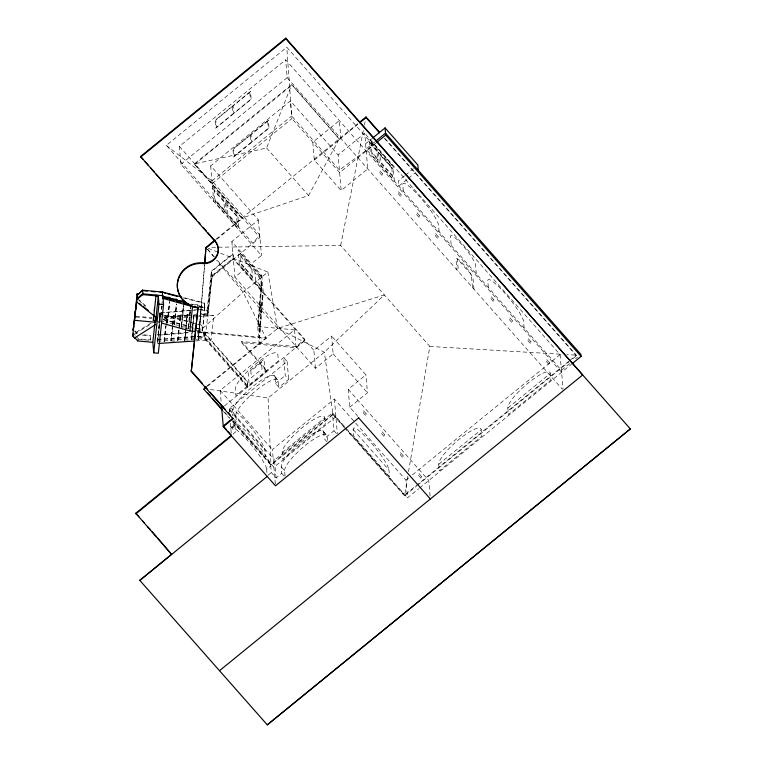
<?xml version="1.0" encoding="UTF-8"?>
<svg xmlns="http://www.w3.org/2000/svg" width="763" height="763" viewBox="0 0 763 763"><rect width="100%" height="100%" fill="white"/><g stroke="black" fill="none" stroke-linecap="round" stroke-linejoin="round"><path stroke-width="0.57" stroke-dasharray="3.81 2.86" d="M204.513 265.181L199.181 332.22L266.22 338.41L243.13 292.21L216.578 260.202M199.181 332.22L204.665 264.647M261.823 275.491L263.254 292.2L259.124 343.169L257.684 326.459L261.823 275.491L231.838 241.528L258.409 219.887L210.683 165.829L290.388 100.888L338.123 154.946L341.175 190.531L367.747 168.89L364.695 133.296L338.123 154.946M258.533 323.407L261.595 285.744M138.141 339.268L150.559 340.412L150.206 335.386L143.53 334.766M159.734 317.828L159.391 312.801L195.576 309.921M163.349 314.928L159.944 314.051L163.301 315.377M157.836 323.15L159.839 321.872L159.763 321.089L157.436 342.759L159.887 316.464L163.339 316.788M157.369 341.977L159.982 317.646M157.502 343.55L160.116 319.22M160.583 316.359L161.68 306.135M161.804 305L162.166 301.595M160.783 316.55L161.165 313.078M161.661 308.443L161.909 306.125M161.89 308.462L162.137 306.144M157.264 340.794L164.179 341.433L165.571 326.383M166.057 321.833L166.696 315.92L180.516 317.198L178.017 340.365M164.179 341.433L165.8 326.373M165.924 325.21L166.792 317.103M164.398 341.452L166.267 324.075M166.401 322.921L166.696 315.92M183.797 305.81L181.422 327.823L188.337 328.452L188.232 327.279L181.327 326.64L181.222 325.458L174.307 324.819L174.212 323.646L167.297 323.007L169.548 300.002M167.297 323.007L169.548 302.148M167.526 323.026L169.767 302.177M172.61 325.83L170.988 340.889L172.381 325.839M172.495 324.704L173.506 315.386L187.326 316.655L184.703 340.985L187.116 314.299L189.424 314.509M172.734 324.676L173.602 316.559M171.208 340.908L172.829 325.849M172.953 324.695L173.506 315.386M174.212 323.646L176.31 304.094M174.307 324.819L176.558 303.97M174.536 324.847L176.778 303.989M170.883 339.707L177.798 340.346L180.316 314.842L191.828 315.901M177.798 340.346L180.411 316.016M181.222 325.458L183.568 303.636M181.327 326.64L183.568 305.791M184.598 339.802L187.221 315.481M188.232 327.279L190.702 304.323M188.337 328.452L190.578 307.603M188.556 328.481L188.814 326.163M188.938 325L189.806 316.893M189.93 315.739L190.807 307.623M197.483 315.253L194.031 314.938L191.408 339.258L191.828 333.307M191.952 332.172L193.926 313.755L191.637 339.287M197.712 306.135L197.865 304.771L190.95 304.132M247.393 386.154L204.141 337.17L198.218 336.617L197.875 331.59L198.266 336.178L204.494 336.874L247.746 385.868L247.355 381.271L204.102 332.286L197.751 331.667M159.343 313.24L200.249 309.549L207.154 310.179L207.498 315.214M196.015 339.688L198.323 339.897L200.736 313.212L207.65 313.851L207.746 315.033M198.218 338.724L200.841 314.394L213.735 315.586L211.122 339.907L195.967 340.937M198.323 339.897L200.736 313.212M198.599 324.065L201.966 325.391L197.417 324.218M199.715 306.659L204.732 307.956L204.379 302.93L182.777 297.322M204.875 306.583L202.357 332.096L204.875 306.583L197.96 305.944L197.865 304.771M207.107 310.627L211.351 271.199L232.877 253.659L233.573 258.581L212.19 276.006L207.965 315.253L200.593 314.575L200.249 309.549L196.749 309.826M207.965 315.253L207.574 310.665L211.799 271.418L233.182 253.993M200.64 314.137L207.546 314.776L211.752 275.786L233.268 258.247L304.866 339.325L295.977 346.574L241.509 341.547L266.878 370.274L266.983 371.457L247.498 387.337L205.133 339.354L211.847 276.959L211.351 271.199L212.19 276.006M407.709 476.398L404.581 495.788L416.588 486.012M408.51 471.715L429.817 346.431L340.651 245.448L209.529 247.346M340.651 245.448L363.493 129.824M364.418 125.151L365.115 121.651M216.835 239.229L242.1 218.657L194.307 163.95L266.602 148.012L291.733 84.569L339.516 139.276L357.847 124.35M339.516 139.276L291.733 84.569L194.307 163.95L242.043 217.999L308.557 195.509L339.468 138.628M166.334 145.38L211.971 180.907L259.706 234.956L252.839 243.359L166.334 145.38L286.783 47.249L373.298 145.218L339.411 170.015L291.685 115.966L286.783 47.249M315.434 368.338L313.898 350.446L331.619 336.016L333.154 353.908L315.434 368.338L234.89 277.122L261.461 255.481L180.917 164.264L179.381 146.372L285.667 59.781L561.606 372.277M180.917 164.264L287.193 77.673L285.667 59.781M194.365 164.598L291.79 85.227M211.971 180.907L291.685 115.966M212.2 183.53L291.905 118.589L290.388 100.888M215.881 239.315L357.79 123.692M314.327 160.135L340.899 138.484L339.363 120.592L312.792 142.233L314.327 160.135L341.175 190.531M365.591 143.787L371.791 138.732M374.9 141.813L366.04 149.023L561.434 370.303L570.295 363.093M375.949 143.053L339.64 172.638L291.905 118.589M211.847 276.959L233.373 259.43M208.165 248.28L267.861 272.067L243.13 292.21L199.124 331.571L266.163 337.751M404.562 175.843L398.362 180.898L398.811 186.143L407.671 178.923M405.449 175.128L413.422 168.633M408.558 178.199L415.644 172.428M206.563 386.316L277.551 328.471L384.323 294.919L324.351 352.191L268.09 398.028L209.653 389.416M207.536 386.221L266.22 338.41M221.089 401.061L220.183 390.437L294.547 329.854L296.073 347.747L241.604 342.721L241.509 341.547M247.498 387.337L247.355 381.271M224.465 405.887L304.952 340.308M296.073 347.747L304.971 340.508L304.866 339.325M233.707 420.852L265.619 456.989L265.057 450.428A27.792 4.578 50.8 0 0 246.478 422.292A27.792 4.578 50.8 0 0 229.253 409.893L229.444 412.077L229.205 408.701L287.126 361.509L283.693 357.628L285.228 375.52L288.662 379.411L278.915 387.346L275.491 383.465L274.928 376.903A27.792 6.438 -41.4 0 0 252.992 386.355A27.792 6.438 -41.4 0 0 232.41 411.543L232.791 415.911M275.491 383.465L285.228 375.52M233.068 433.994L235.509 432.001L230.741 426.603L236.406 421.977L235.843 415.425L232.41 411.543M231.313 427.423L235.386 424.104M231.246 433.136L230.874 428.768L234.947 425.449A27.792 4.578 50.8 0 1 252.171 437.857A27.792 4.578 50.8 0 1 270.751 465.993L271.313 472.545L276.082 477.953L281.747 473.327L281.185 466.775A27.792 6.438 -41.4 0 1 301.766 441.596A27.792 6.438 -41.4 0 1 323.703 432.144L327.127 436.026L327.508 440.394M275.338 484.038L272.391 449.56L334.385 399.049L405.983 480.127L407.499 497.829L418.591 488.797M357.942 416.484L349.74 407.194L348.205 389.292L365.925 374.862L331.619 336.016M282.205 452.43L324.723 417.79L325.286 424.352L282.768 458.983L282.205 452.43A27.792 6.438 -41.4 0 1 302.787 427.242A27.792 6.438 -41.4 0 1 324.723 417.79M276.082 477.953L274.546 460.051L332.468 412.859L407.499 497.829M232.744 421.91L270.989 465.22L332.983 414.71L324.351 352.191L277.551 328.471L216.187 258.981M266.955 472.583L266.668 469.312L270.751 465.993M335.901 416.751L273.907 467.261L232.61 420.489M349.74 407.194L367.451 392.754L365.925 374.862M268.051 475.196L271.313 472.545M327.003 441.806L324.265 438.696L334.003 430.761L332.468 412.859M405.983 480.127L408.749 477.876M412.44 474.872L560.09 354.576L364.695 133.296M438.735 464.314L481.243 429.674L481.806 436.236L439.297 470.866L438.735 464.314A27.792 6.438 -41.4 0 1 459.316 439.126A27.792 6.438 -41.4 0 1 481.243 429.674M507.815 408.033L550.333 373.393L550.896 379.945L508.377 414.586L507.815 408.033A27.792 6.438 -41.4 0 1 528.397 382.845A27.792 6.438 -41.4 0 1 550.333 373.393M568.96 361.176L404.524 495.139L347.089 430.094M569.875 360.422L576.342 355.148L384.943 138.389M417.514 485.258L569.007 361.824M572.708 358.82L576.399 355.806L576.342 355.148L566.89 354.585M575.607 358.763L577.381 357.322M419.507 488.043L571.344 364.332M150.921 323.197L133.802 333.679L135.328 335.396M134.879 333.851L151.999 323.369M164.322 317.026L189.291 315.033M164.274 317.465L189.243 315.481M193.783 315.119L198.323 314.757M157.188 334.833L188.575 332.334M159.457 335.091L188.528 332.773M157.416 339.43L198.266 336.178M157.369 339.878L198.218 336.617M163.616 318.982L191.589 317.084M192.762 317.007L197.417 316.693M198.59 316.607L213.735 315.586M429.817 346.431L562.169 354.309M199.219 307.231L204.98 307.766M200.202 309.988L207.574 310.665M198.638 315.357L200.946 315.577M164.493 316.893L173.706 317.742M257.684 326.459L294.547 329.854M164.589 318.076L166.897 318.285M135.833 316.197L151.98 317.685M135.909 316.988L152.047 318.476M160.287 321.185L167.202 321.824M156.377 321.557L159.839 321.872M191.79 328.777L194.098 328.987M195.347 330.274L202.252 330.913M197.827 332.029L203.74 332.582L247.002 381.567M198.122 337.542L205.028 338.181L205.133 339.354M191.313 338.085L211.122 339.907M184.503 338.629L194.87 339.583M142.261 335.1L150.158 335.825M177.693 339.163L190.359 340.336M164.074 340.25L176.739 341.423M182.729 297.77L204.331 303.369M191.751 304.141L195.757 305.181M197.76 305.696L204.78 307.518L204.379 302.93M164.493 315.224L191.78 322.301M164.446 315.672L191.732 322.739M192.867 323.035L196.282 323.922M163.339 319.411L188.385 325.906M191.389 326.688L193.392 327.203M197.398 328.243L202.405 329.54M163.292 319.859L193.344 327.642M195.347 328.166L202.357 329.978L202.014 324.952M137.874 298.714L145.571 305.81M138.78 300.279L145.466 306.44M384.209 138.151L576.399 355.806M369.416 142.204L393.288 169.224M287.193 77.673L562.36 389.283M266.602 148.012L308.557 195.509M179.381 146.372L259.925 237.579L233.354 259.229L313.898 350.446M212.438 186.344L237.789 215.061L239.086 230.14M212.61 188.318L237.961 217.026M333.154 353.908L367.451 392.754M261.967 277.122L238.094 250.102L239.391 265.171M348.205 389.292L428.749 480.509L430.189 497.285M207.526 249.177L215.395 258.085M353.155 429.483L388.949 470.018L389.511 476.579L353.717 436.035L353.155 429.483A27.792 4.578 50.8 0 1 370.379 441.882A27.792 4.578 50.8 0 1 388.949 470.018M346.307 429.207L332.926 414.061L270.932 464.572L270.989 465.22M332.983 414.71L343.999 427.185M344.79 428.081L404.581 495.788M334.003 430.761L336.75 433.87M274.031 375.463L277.455 379.345M322.806 430.694L326.23 434.576M274.928 376.903L278.352 380.794L278.915 387.346M241.604 342.721L266.983 371.457M220.183 390.437L272.391 449.56M281.185 466.775L284.618 470.666L285.085 476.122M229.205 408.701L274.546 460.051M229.253 409.893L265.057 450.428M234.346 419.65L236.406 421.977M281.747 473.327L284.494 476.436M224.885 412.421L229.568 417.723M232.686 421.262L270.932 464.572L268.09 398.028M223.378 411.305L229.625 418.382M134.927 330.808L137.216 333.393M134.593 331.113L136.958 333.793M136.081 336.264L138.37 338.848L150.607 339.974L150.206 335.386M207.479 249.224L213.545 256.54M267.861 272.067L277.551 328.471M560.09 354.576L563.046 389.054M524.143 328.08L523.58 321.519A27.792 4.578 50.8 0 0 505.011 293.383A27.792 4.578 50.8 0 0 487.786 280.984L488.349 287.537M476.265 273.86L475.502 264.942A19.456 3.205 50.8 0 0 462.502 245.247A19.456 3.205 50.8 0 0 450.447 236.559L451.21 245.476M473.957 289.177L473.041 278.505L470.323 273.03A13.229 2.175 50.8 0 0 458.277 259.382L456.217 258.562L456.007 259.201L456.923 269.883M472.469 287.489L471.372 274.737L457.323 258.819L458.41 271.571M439.126 231.799L438.563 225.238A27.792 4.578 50.8 0 0 419.993 197.102A27.792 4.578 50.8 0 0 402.769 184.703L403.331 191.255M394.299 181.022L393.002 165.952L369.139 138.923L370.427 154.002M378.372 152.333L379.383 164.131M334.385 399.049L337.341 433.527M323.703 432.144L324.265 438.696M287.126 361.509L288.662 379.411M258.409 219.887L261.461 255.481M262.72 298.848L261.423 283.779L258.371 321.442L259.658 336.521M261.471 288.614L262.195 297.131L261.032 311.533L260.297 303.016M262.482 300.412L262.281 298.114L261.308 314.814M260.069 304.58L261.184 317.685M259.945 307.451L260.669 315.968L259.506 330.369L258.771 321.852M260.956 319.249L260.755 316.95L259.782 333.65M265.104 371.724L264.036 359.268L248.099 372.258L249.167 384.714M242.043 217.999L242.1 218.657M231.838 241.528L234.89 277.122M225.285 202.672L226.411 215.776M234.947 425.449L235.509 432.001M210.683 165.829L213.735 201.422M230.455 423.246L230.741 426.603M204.102 332.286L204.494 336.874M203.788 332.134L204.188 336.721M203.74 332.582L204.141 337.17M187.116 314.299L187.326 316.655M180.316 314.842L180.516 317.198M159.944 314.051L160.192 317.933M159.887 316.464L160.259 320.794M159.391 312.801L159.782 317.389M284.618 470.666A27.792 6.438 -41.4 0 1 305.2 445.478A27.792 6.438 -41.4 0 1 327.127 436.026M230.874 428.768A27.792 4.578 50.8 0 1 248.099 441.176A27.792 4.578 50.8 0 1 266.668 469.312M235.843 415.425A27.792 6.438 -41.4 0 1 256.425 390.246A27.792 6.438 -41.4 0 1 278.352 380.794M250.474 91.465L215.052 120.325L215.729 128.194L251.151 99.324L250.474 91.465M232.429 106.438L215.786 120.01L216.415 127.354L233.058 113.782L232.429 106.438M249.797 92.304L233.144 105.866L233.774 113.21L250.426 99.638L249.797 92.304M268.357 120.239L232.934 149.1L233.612 156.968L269.034 128.108L268.357 120.239M250.312 135.223L233.669 148.785L234.298 156.129L250.941 142.567L250.312 135.223M267.679 121.079L251.027 134.641L251.656 141.985L268.309 128.422L267.679 121.079M261.471 362.415L250.836 371.076L251.399 377.628L262.024 368.968L261.471 362.415M278.39 360.899L235.881 395.53L235.319 388.977A27.792 6.438 -41.4 0 1 255.901 363.798A27.792 6.438 -41.4 0 1 277.827 354.347L278.39 360.899M391.572 164.913L370.684 141.269L370.856 143.234L391.734 166.878L391.572 164.913M376.932 151.303L370.971 144.541L371.581 151.751L377.551 158.513L376.932 151.303M391.848 168.194L379.917 154.679L380.537 161.89L392.468 175.404L391.848 168.194M377.637 159.496L371.667 152.734L371.867 155.032L377.828 161.785L377.637 159.496M392.554 176.387L380.623 162.872L380.813 165.17L392.745 178.685L392.554 176.387M382.578 173.678L379.592 170.302L379.821 172.924L382.807 176.301L382.578 173.678M401.071 194.622L398.086 191.246L398.315 193.869L401.3 197.245L401.071 194.622M419.564 215.576L416.588 212.19L416.808 214.813L419.793 218.189L419.564 215.576M438.067 236.52L435.082 233.135L435.301 235.757L438.286 239.143L438.067 236.52M493.833 299.678L490.847 296.302L491.076 298.915L494.062 302.301L493.833 299.678M512.326 320.622L509.35 317.246L509.57 319.869L512.555 323.245L512.326 320.622M530.829 341.566L527.843 338.19L528.063 340.813L531.048 344.189L530.829 341.566M549.322 362.511L546.337 359.135L546.566 361.757L549.541 365.134L549.322 362.511M223.845 201.632L214.155 190.655L214.889 199.181L224.58 210.159L223.845 201.632M236.53 215.996L226.83 205.018L227.565 213.535L237.255 224.513L236.53 215.996M224.665 211.141L214.966 200.164L215.166 202.462L224.856 213.44L224.665 211.141M237.341 225.495L227.651 214.517L227.841 216.816L237.541 227.794L237.341 225.495M260.526 276.092L239.649 252.448L239.811 254.413L260.698 278.056L260.526 276.092M251.857 269.234L239.925 255.719L240.545 262.93L252.477 276.444L251.857 269.234M260.812 279.372L254.842 272.61L255.462 279.821L261.432 286.583L260.812 279.372M252.563 277.427L240.631 263.912L240.822 266.211L252.763 279.725L252.563 277.427M261.509 287.565L255.548 280.803L255.739 283.102L261.709 289.854L261.509 287.565M366.049 413.651L363.074 410.275L363.293 412.897L366.278 416.274L366.049 413.651M384.552 434.595L381.567 431.219L381.786 433.842L384.771 437.218L384.552 434.595M403.045 455.549L400.06 452.163L400.289 454.786L403.265 458.162L403.045 455.549M421.538 476.494L418.553 473.117L418.782 475.731L421.767 479.116L421.538 476.494"/><path stroke-width="1.14" d="M204.608 263.988L205.962 247.393L214.975 240.049M204.761 263.464L205.962 247.393M133.849 326.45L133.086 330.112L135.442 311.609M134.498 319.535L134.565 320.317L155.299 322.234L155.223 321.452L154.841 325.057L134.517 338.019L132.724 335.997L137.149 293.822L137.55 294.919L142.624 290.207L137.55 294.919M134.212 323.026L136.625 301.204L136.691 301.995L155.967 317.379L155.652 320.365L153.344 320.155M135.757 310.112L136.253 305.543M136.491 303.264L136.987 298.695M153.764 314.881L153.382 320.546L155.681 320.765L158.303 296.435L155.995 296.225L155.9 295.043L155.795 295.968M154.221 310.608L154.479 308.242M153.382 320.546L155.967 295.825L142.776 294.613L136.978 299.344L136.844 297.77L137.874 298.714M136.911 298.552L142.71 293.822L162.805 295.682L163.568 304.59L158.332 353.25L153.725 352.821L152.829 342.339L154.775 324.275L154.841 325.057M155.299 322.234L155.9 316.588M153.725 352.821L158.962 304.17L158.303 296.435M165.676 293.345L162.309 292.019L142.624 290.207L143.015 294.795M167.717 297.904L162.71 296.607L162.805 295.682M162.91 296.855L169.815 297.494L169.72 298.428L173.726 299.468M163.005 298.037L176.825 299.315L176.73 300.24L179.734 301.023M183.74 302.062L183.845 301.137L170.015 299.859L169.815 297.494M195.347 328.166L195.442 331.457L189.92 330.942L192.534 306.621L163.044 298.428M197.35 309.549L197.598 307.279M195.347 330.274L195.595 327.956M197.588 309.425L197.836 307.108M191.265 371.457L198.065 307.127L191.265 371.457L233.03 418.753L223.292 426.689L275.491 485.812L358.734 417.847M198.122 307.785A23.167 22.213 -4.9 0 1 177.464 283.54A23.167 22.213 -4.9 0 1 202.882 263.55A14.011 13.438 -4.9 0 0 216.702 256.378A14.011 13.438 -4.9 0 0 215.042 241.442L140.554 156.491L285.801 38.15L582.684 374.948L219.544 670.667M140.602 157.14L285.858 38.808L285.801 38.15M359.621 122.204L366.03 116.977L379.421 132.142M206.01 248.051L215.032 240.698M359.678 122.862L366.087 117.636L366.03 116.977M372.678 138.008L385.077 127.907L417.847 165.018L418.296 170.263M375.787 141.088L385.525 133.153L580.92 354.433L581.091 356.397L572.231 363.617M376.836 142.338L385.696 135.118L385.077 127.907M205.648 387.06L203.864 389.206L222.596 410.427M203.864 389.206L206.62 386.965M221.699 408.138L223.54 406.641M157.569 537.934L171.637 554.453L135.785 513.251L231.437 435.32L227.708 431.105M135.843 513.909L231.494 435.978L231.437 435.32M267.279 476.389L139.753 580.424L171.627 554.32M267.279 724.85L630.4 428.873L267.279 724.85L139.743 580.3M133.411 333.917L132.59 334.423L132.724 335.997M132.657 335.205L133.477 334.709M158.666 343.464L194.803 341.013M143.911 290.77L147.354 291.084M151.942 291.514L155.385 291.828M159.972 292.248L162.261 292.458M186.248 302.529L177.035 301.671L176.825 299.315M188.652 303.912L184.045 303.493L183.845 301.137M192.534 306.621L195.853 306.926M158.962 304.17L163.568 304.59M135.48 316.168L134.717 316.092L134.784 316.883L135.547 316.95M134.517 338.019L134.45 337.236L137.721 340.937L152.829 342.339M181.642 297.026L162.309 292.019L162.71 296.607M167.946 293.936L177.045 296.292M169.672 298.867L171.675 299.392M161.556 323.073L189.92 330.942M139.324 303.369L141.136 304.809M142.939 306.249L148.346 310.56M385.696 135.118L581.091 356.397M366.087 117.636L379.478 132.8M285.858 38.808L630.41 429.006M140.554 156.491L142.872 159.114M145.189 161.746L148.28 165.247M150.607 167.879L154.469 172.257M156.014 174.002L171.665 191.732M174.822 195.299L177.178 197.979M179.543 200.65L196.081 219.382M198.447 222.052L200.02 223.836M203.168 227.403L206.325 230.97M207.898 232.763L214.985 240.784A14.011 13.438 -4.9 0 1 216.654 255.719A14.011 13.438 -4.9 0 1 202.824 262.901A23.167 22.213 -4.9 0 0 180.373 274.079A23.167 22.213 -4.9 0 0 181.737 298.238M358.744 417.981L430.332 498.926M191.208 370.799L202.243 383.293M205.4 386.86L207.755 389.54M210.121 392.22L225.095 409.168M228.251 412.745L230.607 415.415M207.717 392.974L210.054 395.625M212.4 398.276L221.766 408.882M226.22 429.407L223.235 426.031L232.973 418.095L233.03 418.753M135.785 513.251L138.895 516.78M142.786 521.186L144.341 522.951M147.459 526.47L150.569 529.999M152.123 531.763L156.014 536.17M214.985 240.784L215.042 241.442M221.394 404.6L223.292 426.689M202.824 262.901L202.882 263.55M161.432 180.135L161.489 180.793M155.585 319.583L155.681 320.765M142.71 293.822L142.776 294.613M137.149 293.822L137.54 298.409M137.655 340.155L137.721 340.937M135.08 311.581L135.394 315.214M133.477 329.874L133.411 329.091L133.086 330.112M196.072 306.86A23.167 22.213 -4.9 0 1 194.098 306.421M192.181 305.82A23.167 22.213 -4.9 0 1 182.471 299.144"/></g></svg>
